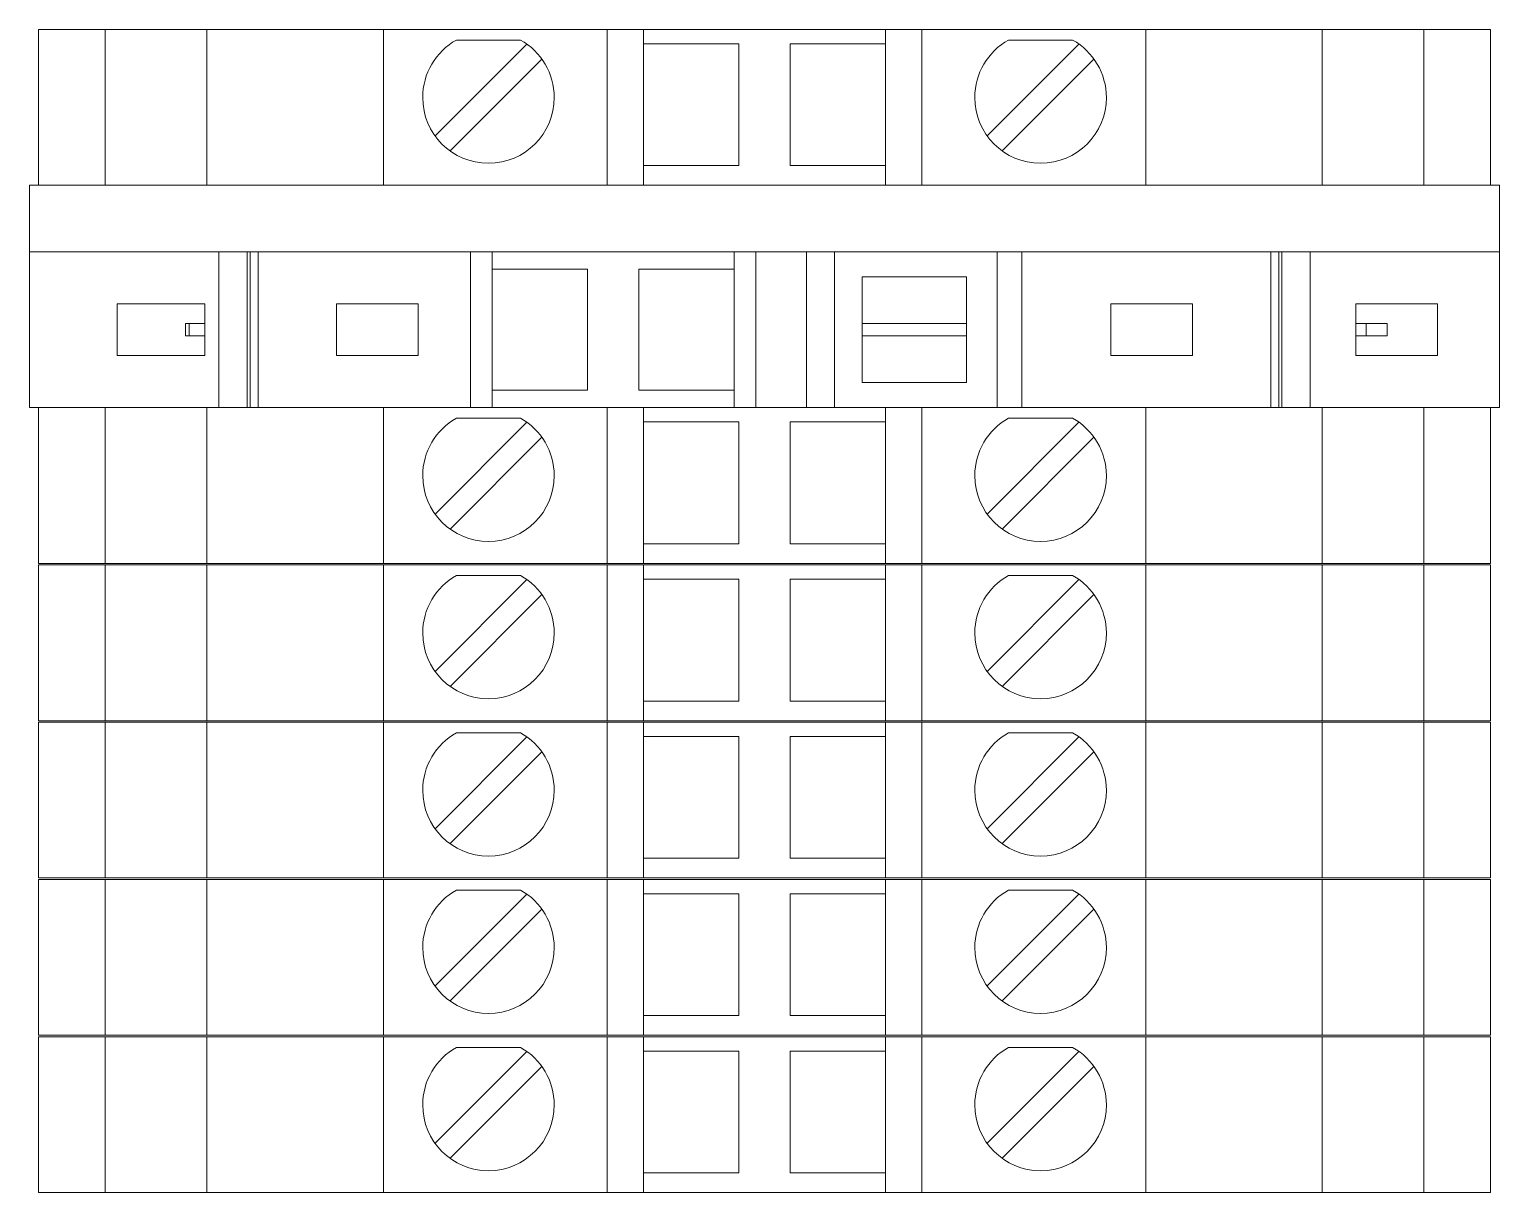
# Model space of a CAD drawing. Header units: millimetres. Extents: x 4962 to 7449, y 754 to 2938.
# Drawn here: x 7142.85 to 7191.45, y 1612.37 to 1650.82 of the extents above; entities that cross this region are included whole.
import ezdxf

# ---------------------------------------------------------------- set-up
doc = ezdxf.new("R2010")
doc.units = ezdxf.units.MM
doc.layers.add('000-PI-Oprema', color=30, linetype='Continuous', lineweight=5)
doc.layers.add('000-PI-ORMAR', color=2, linetype='Continuous')

msp = doc.modelspace()

# ---------------------------------------------------------------- linework, layer by layer
at = {"color": 0, "linetype": 'ByBlock', "lineweight": 0, "ltscale": 0.25}
msp.add_lwpolyline([(7142.854, 1645.671), (7142.854, 1638.321), (7191.454, 1638.321), (7191.454, 1645.671), (7142.854, 1645.671)], dxfattribs=at)
at = {"layer": '000-PI-Oprema', "color": 0, "linetype": 'ByBlock', "lineweight": 0}
for p, q in [((7142.854, 1645.671), (7142.854, 1638.321)), ((7191.454, 1645.671), (7142.854, 1645.671)), ((7191.454, 1638.321), (7191.454, 1645.671)), ((7149.119, 1643.471), (7142.854, 1643.471)), ((7149.119, 1638.321), (7149.119, 1643.471)), ((7150.056, 1643.471), (7149.119, 1643.471)), ((7150.056, 1638.321), (7150.056, 1643.471)), ((7150.156, 1643.471), (7150.056, 1643.471)), ((7150.156, 1643.471), (7150.156, 1638.321)), ((7150.414, 1643.471), (7150.156, 1643.471)), ((7150.414, 1643.471), (7150.414, 1638.321)), ((7157.435, 1643.471), (7150.414, 1643.471)), ((7157.435, 1643.471), (7158.154, 1643.471)), ((7157.435, 1638.321), (7157.435, 1643.471)), ((7158.154, 1642.896), (7158.154, 1643.471)), ((7158.154, 1643.471), (7166.154, 1643.471)), ((7166.154, 1643.471), (7166.154, 1642.896)), ((7166.154, 1643.471), (7166.872, 1643.471)), ((7166.872, 1643.471), (7168.544, 1643.471)), ((7166.872, 1638.321), (7166.872, 1643.471)), ((7169.469, 1643.471), (7168.544, 1643.471)), ((7168.544, 1643.471), (7168.544, 1638.321)), ((7174.843, 1643.471), (7169.469, 1643.471)), ((7169.469, 1643.471), (7169.469, 1638.321)), ((7174.843, 1643.471), (7174.843, 1638.321)), ((7175.663, 1643.471), (7174.843, 1643.471)), ((7175.663, 1638.321), (7175.663, 1643.471)), ((7175.663, 1643.471), (7183.894, 1643.471)), ((7183.894, 1643.471), (7183.894, 1638.321)), ((7183.894, 1643.471), (7184.152, 1643.471)), ((7184.152, 1638.321), (7184.152, 1643.471)), ((7184.152, 1643.471), (7184.252, 1643.471)), ((7185.188, 1643.471), (7184.252, 1643.471)), ((7184.252, 1638.321), (7184.252, 1643.471)), ((7185.188, 1643.471), (7191.454, 1643.471)), ((7185.188, 1638.321), (7185.188, 1643.471)), ((7158.154, 1638.896), (7158.154, 1642.896)), ((7158.154, 1642.896), (7161.304, 1642.896)), ((7161.304, 1642.896), (7161.304, 1638.896)), ((7163.004, 1642.896), (7166.154, 1642.896)), ((7163.004, 1638.896), (7163.004, 1642.896)), ((7166.154, 1642.896), (7166.154, 1638.896)), ((7170.379, 1642.646), (7173.829, 1642.646)), ((7170.379, 1641.096), (7170.379, 1642.646)), ((7173.829, 1642.646), (7173.829, 1641.096)), ((7145.754, 1640.046), (7145.754, 1641.746)), ((7145.754, 1641.746), (7148.654, 1641.746)), ((7148.654, 1641.746), (7148.654, 1641.096)), ((7153.004, 1641.746), (7155.704, 1641.746)), ((7153.004, 1640.046), (7153.004, 1641.746)), ((7155.704, 1641.746), (7155.704, 1640.046)), ((7178.604, 1641.746), (7181.304, 1641.746)), ((7178.604, 1640.046), (7178.604, 1641.746)), ((7181.304, 1641.746), (7181.304, 1640.046)), ((7186.704, 1641.096), (7186.704, 1641.746)), ((7186.704, 1641.746), (7189.404, 1641.746)), ((7189.404, 1641.746), (7189.404, 1640.046)), ((7148.139, 1641.096), (7148.009, 1641.096)), ((7148.009, 1640.696), (7148.009, 1641.096)), ((7148.139, 1641.096), (7148.139, 1640.696)), ((7148.139, 1641.096), (7148.654, 1641.096)), ((7148.654, 1641.096), (7148.654, 1640.696)), ((7170.379, 1641.096), (7173.829, 1641.096)), ((7170.379, 1640.696), (7170.379, 1641.096)), ((7173.829, 1641.096), (7173.829, 1640.696)), ((7186.704, 1640.696), (7186.704, 1641.096)), ((7186.704, 1641.096), (7187.039, 1641.096)), ((7187.039, 1641.096), (7187.039, 1640.696)), ((7187.739, 1641.096), (7187.039, 1641.096)), ((7187.739, 1641.096), (7187.739, 1640.696)), ((7148.139, 1640.696), (7148.009, 1640.696)), ((7148.139, 1640.696), (7148.654, 1640.696)), ((7148.654, 1640.696), (7148.654, 1640.046)), ((7170.379, 1640.696), (7173.829, 1640.696)), ((7170.379, 1639.146), (7170.379, 1640.696)), ((7173.829, 1640.696), (7173.829, 1639.146)), ((7186.704, 1640.696), (7187.039, 1640.696)), ((7186.704, 1640.046), (7186.704, 1640.696)), ((7187.739, 1640.696), (7187.039, 1640.696)), ((7148.654, 1640.046), (7145.754, 1640.046)), ((7155.704, 1640.046), (7153.004, 1640.046)), ((7181.304, 1640.046), (7178.604, 1640.046)), ((7189.404, 1640.046), (7186.704, 1640.046)), ((7161.304, 1638.896), (7158.154, 1638.896)), ((7158.154, 1638.321), (7158.154, 1638.896)), ((7166.154, 1638.896), (7163.004, 1638.896)), ((7166.154, 1638.896), (7166.154, 1638.321)), ((7173.829, 1639.146), (7170.379, 1639.146)), ((7150.056, 1638.321), (7149.119, 1638.321)), ((7150.156, 1638.321), (7150.056, 1638.321)), ((7150.414, 1638.321), (7150.156, 1638.321)), ((7157.435, 1638.321), (7158.154, 1638.321))]:
    msp.add_line(p, q, dxfattribs=at)
at = {"layer": '000-PI-Oprema', "color": 0, "linetype": 'ByBlock', "lineweight": 0, "ltscale": 0.25}
msp.add_line((7191.454, 1638.321), (7142.854, 1638.321), dxfattribs=at)
at = {"layer": '000-PI-ORMAR', "color": 0, "linetype": 'ByBlock', "lineweight": 0}
for p, q in [((7143.154, 1650.821), (7143.154, 1650.821)), ((7145.354, 1650.821), (7143.154, 1650.821)), ((7143.154, 1650.821), (7143.154, 1645.671)), ((7145.354, 1650.821), (7145.354, 1650.821)), ((7145.354, 1650.821), (7146.946, 1650.821)), ((7145.354, 1650.821), (7145.354, 1645.671)), ((7146.946, 1650.821), (7149.088, 1650.821)), ((7147.404, 1650.821), (7147.404, 1650.821)), ((7148.715, 1650.821), (7148.715, 1645.671)), ((7149.471, 1650.821), (7149.088, 1650.821)), ((7151.98, 1650.821), (7149.471, 1650.821)), ((7149.654, 1650.821), (7149.654, 1650.821)), ((7151.154, 1650.821), (7151.154, 1650.821)), ((7151.98, 1650.821), (7154.554, 1650.821)), ((7152.304, 1650.821), (7152.304, 1650.821)), ((7154.554, 1650.821), (7161.954, 1650.821)), ((7154.554, 1650.821), (7154.554, 1645.671)), ((7156.97, 1650.471), (7156.97, 1650.471)), ((7159.087, 1650.471), (7156.97, 1650.471)), ((7157.354, 1650.821), (7157.354, 1650.821)), ((7159.087, 1650.471), (7159.087, 1650.471)), ((7161.954, 1650.821), (7163.154, 1650.821)), ((7161.954, 1650.821), (7161.954, 1645.671)), ((7163.154, 1650.821), (7163.154, 1650.821)), ((7163.154, 1650.821), (7171.154, 1650.821)), ((7163.154, 1650.821), (7163.154, 1645.671)), ((7171.154, 1650.821), (7171.154, 1650.821)), ((7171.154, 1650.821), (7172.354, 1650.821)), ((7171.154, 1650.821), (7171.154, 1645.671)), ((7172.354, 1650.821), (7179.754, 1650.821)), ((7172.354, 1650.821), (7172.354, 1645.671)), ((7175.22, 1650.471), (7175.22, 1650.471)), ((7177.337, 1650.471), (7175.22, 1650.471)), ((7177.337, 1650.471), (7177.337, 1650.471)), ((7179.754, 1650.821), (7182.328, 1650.821)), ((7179.754, 1650.821), (7179.754, 1645.671)), ((7184.836, 1650.821), (7182.328, 1650.821)), ((7183.154, 1650.821), (7183.154, 1650.821)), ((7183.454, 1650.821), (7183.454, 1650.821)), ((7184.354, 1650.821), (7184.354, 1650.821)), ((7185.219, 1650.821), (7184.836, 1650.821)), ((7185.219, 1650.821), (7187.362, 1650.821)), ((7185.593, 1650.821), (7185.593, 1645.671)), ((7186.904, 1650.821), (7186.904, 1650.821)), ((7187.362, 1650.821), (7188.954, 1650.821)), ((7188.954, 1650.821), (7188.954, 1650.821)), ((7188.954, 1650.821), (7190.154, 1650.821)), ((7188.954, 1650.821), (7188.954, 1645.671)), ((7189.654, 1650.821), (7189.654, 1650.821)), ((7190.154, 1650.821), (7190.154, 1650.821)), ((7190.154, 1650.821), (7190.471, 1650.821)), ((7191.154, 1650.821), (7190.471, 1650.821)), ((7191.154, 1650.821), (7191.154, 1650.821)), ((7191.154, 1650.821), (7191.154, 1645.671)), ((7159.299, 1650.337), (7156.263, 1647.301)), ((7159.299, 1650.337), (7159.299, 1650.337)), ((7163.154, 1650.346), (7166.304, 1650.346)), ((7163.154, 1650.346), (7163.154, 1650.346)), ((7166.304, 1650.346), (7166.304, 1646.321)), ((7166.304, 1650.346), (7166.304, 1650.346)), ((7168.004, 1646.321), (7168.004, 1650.346)), ((7168.004, 1650.346), (7171.154, 1650.346)), ((7168.004, 1650.346), (7168.004, 1650.346)), ((7171.154, 1650.346), (7171.154, 1650.346)), ((7177.549, 1650.337), (7174.513, 1647.301)), ((7177.549, 1650.337), (7177.549, 1650.337)), ((7156.758, 1646.806), (7159.794, 1649.842)), ((7159.794, 1649.842), (7159.794, 1649.842)), ((7161.954, 1649.871), (7161.954, 1647.271)), ((7161.954, 1649.871), (7161.954, 1649.871)), ((7172.354, 1649.871), (7172.354, 1647.271)), ((7172.354, 1649.871), (7172.354, 1649.871)), ((7175.008, 1646.806), (7178.044, 1649.842)), ((7178.044, 1649.842), (7178.044, 1649.842)), ((7156.263, 1647.301), (7156.263, 1647.301)), ((7161.954, 1647.271), (7161.954, 1647.271)), ((7172.354, 1647.271), (7172.354, 1647.271)), ((7174.513, 1647.301), (7174.513, 1647.301)), ((7156.758, 1646.806), (7156.758, 1646.806)), ((7175.008, 1646.806), (7175.008, 1646.806)), ((7166.304, 1646.321), (7163.154, 1646.321)), ((7163.154, 1646.321), (7163.154, 1646.321)), ((7166.304, 1646.321), (7166.304, 1646.321)), ((7171.154, 1646.321), (7168.004, 1646.321)), ((7168.004, 1646.321), (7168.004, 1646.321)), ((7171.154, 1646.321), (7171.154, 1646.321)), ((7145.354, 1645.671), (7143.154, 1645.671)), ((7143.154, 1645.671), (7143.154, 1645.671)), ((7145.354, 1645.671), (7146.946, 1645.671)), ((7145.354, 1645.671), (7145.354, 1645.671)), ((7146.946, 1645.671), (7149.088, 1645.671)), ((7147.404, 1645.671), (7147.404, 1645.671)), ((7149.088, 1645.671), (7149.471, 1645.671)), ((7149.471, 1645.671), (7151.98, 1645.671)), ((7149.654, 1645.671), (7149.654, 1645.671)), ((7151.98, 1645.671), (7154.554, 1645.671)), ((7152.304, 1645.671), (7152.304, 1645.671)), ((7154.554, 1645.671), (7161.954, 1645.671)), ((7157.354, 1645.671), (7157.354, 1645.671)), ((7161.954, 1645.671), (7163.154, 1645.671)), ((7163.154, 1645.671), (7171.154, 1645.671)), ((7163.154, 1645.671), (7163.154, 1645.671)), ((7171.154, 1645.671), (7172.354, 1645.671)), ((7171.154, 1645.671), (7171.154, 1645.671)), ((7172.354, 1645.671), (7179.754, 1645.671)), ((7179.754, 1645.671), (7182.328, 1645.671)), ((7182.328, 1645.671), (7184.836, 1645.671)), ((7183.454, 1645.671), (7183.454, 1645.671)), ((7184.354, 1645.671), (7184.354, 1645.671)), ((7184.836, 1645.671), (7185.219, 1645.671)), ((7185.219, 1645.671), (7187.362, 1645.671)), ((7186.904, 1645.671), (7186.904, 1645.671)), ((7187.362, 1645.671), (7188.954, 1645.671)), ((7188.954, 1645.671), (7190.154, 1645.671)), ((7188.954, 1645.671), (7188.954, 1645.671)), ((7190.154, 1645.671), (7190.471, 1645.671)), ((7190.154, 1645.671), (7190.154, 1645.671)), ((7191.154, 1645.671), (7190.471, 1645.671)), ((7191.154, 1645.671), (7191.154, 1645.671)), ((7143.154, 1638.321), (7143.154, 1638.321)), ((7145.354, 1638.321), (7143.154, 1638.321)), ((7143.154, 1638.321), (7143.154, 1633.171)), ((7145.354, 1638.321), (7145.354, 1638.321)), ((7145.354, 1638.321), (7146.946, 1638.321)), ((7145.354, 1638.321), (7145.354, 1633.171)), ((7146.946, 1638.321), (7149.088, 1638.321)), ((7147.404, 1638.321), (7147.404, 1638.321)), ((7148.715, 1638.321), (7148.715, 1633.171)), ((7149.471, 1638.321), (7149.088, 1638.321)), ((7151.98, 1638.321), (7149.471, 1638.321)), ((7149.654, 1638.321), (7149.654, 1638.321)), ((7151.154, 1638.321), (7151.154, 1638.321)), ((7151.98, 1638.321), (7154.554, 1638.321)), ((7152.304, 1638.321), (7152.304, 1638.321)), ((7154.554, 1638.321), (7161.954, 1638.321)), ((7154.554, 1638.321), (7154.554, 1633.171)), ((7157.354, 1638.321), (7157.354, 1638.321)), ((7161.954, 1638.321), (7163.154, 1638.321)), ((7161.954, 1638.321), (7161.954, 1633.171)), ((7163.154, 1638.321), (7163.154, 1638.321)), ((7163.154, 1638.321), (7171.154, 1638.321)), ((7163.154, 1638.321), (7163.154, 1633.171)), ((7171.154, 1638.321), (7171.154, 1638.321)), ((7171.154, 1638.321), (7172.354, 1638.321)), ((7171.154, 1638.321), (7171.154, 1633.171)), ((7172.354, 1638.321), (7179.754, 1638.321)), ((7172.354, 1638.321), (7172.354, 1633.171)), ((7179.754, 1638.321), (7182.328, 1638.321)), ((7179.754, 1638.321), (7179.754, 1633.171)), ((7184.836, 1638.321), (7182.328, 1638.321)), ((7183.154, 1638.321), (7183.154, 1638.321)), ((7183.454, 1638.321), (7183.454, 1638.321)), ((7184.354, 1638.321), (7184.354, 1638.321)), ((7185.219, 1638.321), (7184.836, 1638.321)), ((7185.219, 1638.321), (7187.362, 1638.321)), ((7185.593, 1638.321), (7185.593, 1633.171)), ((7186.904, 1638.321), (7186.904, 1638.321)), ((7187.362, 1638.321), (7188.954, 1638.321)), ((7188.954, 1638.321), (7188.954, 1638.321)), ((7188.954, 1638.321), (7190.154, 1638.321)), ((7188.954, 1638.321), (7188.954, 1633.171)), ((7189.654, 1638.321), (7189.654, 1638.321)), ((7190.154, 1638.321), (7190.154, 1638.321)), ((7190.154, 1638.321), (7190.471, 1638.321)), ((7191.154, 1638.321), (7190.471, 1638.321)), ((7191.154, 1638.321), (7191.154, 1638.321)), ((7191.154, 1638.321), (7191.154, 1633.171)), ((7159.299, 1637.837), (7156.263, 1634.801)), ((7156.97, 1637.971), (7156.97, 1637.971)), ((7159.087, 1637.971), (7156.97, 1637.971)), ((7159.087, 1637.971), (7159.087, 1637.971)), ((7159.299, 1637.837), (7159.299, 1637.837)), ((7163.154, 1637.846), (7166.304, 1637.846)), ((7163.154, 1637.846), (7163.154, 1637.846)), ((7166.304, 1637.846), (7166.304, 1633.821)), ((7166.304, 1637.846), (7166.304, 1637.846)), ((7168.004, 1633.821), (7168.004, 1637.846)), ((7168.004, 1637.846), (7171.154, 1637.846)), ((7168.004, 1637.846), (7168.004, 1637.846)), ((7171.154, 1637.846), (7171.154, 1637.846)), ((7177.549, 1637.837), (7174.513, 1634.801)), ((7175.22, 1637.971), (7175.22, 1637.971)), ((7177.337, 1637.971), (7175.22, 1637.971)), ((7177.337, 1637.971), (7177.337, 1637.971)), ((7177.549, 1637.837), (7177.549, 1637.837)), ((7156.758, 1634.306), (7159.794, 1637.342)), ((7159.794, 1637.342), (7159.794, 1637.342)), ((7161.954, 1637.371), (7161.954, 1634.771)), ((7161.954, 1637.371), (7161.954, 1637.371)), ((7172.354, 1637.371), (7172.354, 1634.771)), ((7172.354, 1637.371), (7172.354, 1637.371)), ((7175.008, 1634.306), (7178.044, 1637.342)), ((7178.044, 1637.342), (7178.044, 1637.342)), ((7156.263, 1634.801), (7156.263, 1634.801)), ((7161.954, 1634.771), (7161.954, 1634.771)), ((7172.354, 1634.771), (7172.354, 1634.771)), ((7174.513, 1634.801), (7174.513, 1634.801)), ((7156.758, 1634.306), (7156.758, 1634.306)), ((7175.008, 1634.306), (7175.008, 1634.306)), ((7166.304, 1633.821), (7163.154, 1633.821)), ((7163.154, 1633.821), (7163.154, 1633.821)), ((7166.304, 1633.821), (7166.304, 1633.821)), ((7171.154, 1633.821), (7168.004, 1633.821)), ((7168.004, 1633.821), (7168.004, 1633.821)), ((7171.154, 1633.821), (7171.154, 1633.821)), ((7145.354, 1633.171), (7143.154, 1633.171)), ((7143.154, 1633.171), (7143.154, 1633.171)), ((7143.154, 1633.121), (7143.154, 1633.121)), ((7145.354, 1633.121), (7143.154, 1633.121)), ((7143.154, 1633.121), (7143.154, 1627.971)), ((7145.354, 1633.171), (7146.946, 1633.171)), ((7145.354, 1633.171), (7145.354, 1633.171)), ((7145.354, 1633.121), (7145.354, 1633.121)), ((7145.354, 1633.121), (7146.946, 1633.121)), ((7145.354, 1633.121), (7145.354, 1627.971)), ((7146.946, 1633.171), (7149.088, 1633.171)), ((7146.946, 1633.121), (7149.088, 1633.121)), ((7147.404, 1633.171), (7147.404, 1633.171)), ((7147.404, 1633.121), (7147.404, 1633.121)), ((7148.715, 1633.121), (7148.715, 1627.971)), ((7149.088, 1633.171), (7149.471, 1633.171)), ((7149.471, 1633.121), (7149.088, 1633.121)), ((7149.471, 1633.171), (7151.98, 1633.171)), ((7151.98, 1633.121), (7149.471, 1633.121)), ((7149.654, 1633.171), (7149.654, 1633.171)), ((7149.654, 1633.121), (7149.654, 1633.121)), ((7151.154, 1633.121), (7151.154, 1633.121)), ((7151.98, 1633.171), (7154.554, 1633.171)), ((7151.98, 1633.121), (7154.554, 1633.121)), ((7152.304, 1633.171), (7152.304, 1633.171)), ((7152.304, 1633.121), (7152.304, 1633.121)), ((7154.554, 1633.171), (7161.954, 1633.171)), ((7154.554, 1633.121), (7161.954, 1633.121)), ((7154.554, 1633.121), (7154.554, 1627.971)), ((7157.354, 1633.171), (7157.354, 1633.171)), ((7157.354, 1633.121), (7157.354, 1633.121)), ((7161.954, 1633.171), (7163.154, 1633.171)), ((7161.954, 1633.121), (7163.154, 1633.121)), ((7161.954, 1633.121), (7161.954, 1627.971)), ((7163.154, 1633.171), (7171.154, 1633.171)), ((7163.154, 1633.171), (7163.154, 1633.171)), ((7163.154, 1633.121), (7163.154, 1633.121)), ((7163.154, 1633.121), (7171.154, 1633.121)), ((7163.154, 1633.121), (7163.154, 1627.971)), ((7171.154, 1633.171), (7172.354, 1633.171)), ((7171.154, 1633.171), (7171.154, 1633.171)), ((7171.154, 1633.121), (7171.154, 1633.121)), ((7171.154, 1633.121), (7172.354, 1633.121)), ((7171.154, 1633.121), (7171.154, 1627.971)), ((7172.354, 1633.171), (7179.754, 1633.171)), ((7172.354, 1633.121), (7179.754, 1633.121)), ((7172.354, 1633.121), (7172.354, 1627.971)), ((7179.754, 1633.171), (7182.328, 1633.171)), ((7179.754, 1633.121), (7182.328, 1633.121)), ((7179.754, 1633.121), (7179.754, 1627.971)), ((7182.328, 1633.171), (7184.836, 1633.171)), ((7184.836, 1633.121), (7182.328, 1633.121)), ((7183.154, 1633.121), (7183.154, 1633.121)), ((7183.454, 1633.171), (7183.454, 1633.171)), ((7183.454, 1633.121), (7183.454, 1633.121)), ((7184.354, 1633.171), (7184.354, 1633.171)), ((7184.354, 1633.121), (7184.354, 1633.121)), ((7184.836, 1633.171), (7185.219, 1633.171)), ((7185.219, 1633.121), (7184.836, 1633.121)), ((7185.219, 1633.171), (7187.362, 1633.171)), ((7185.219, 1633.121), (7187.362, 1633.121)), ((7185.593, 1633.121), (7185.593, 1627.971)), ((7186.904, 1633.171), (7186.904, 1633.171)), ((7186.904, 1633.121), (7186.904, 1633.121)), ((7187.362, 1633.171), (7188.954, 1633.171)), ((7187.362, 1633.121), (7188.954, 1633.121)), ((7188.954, 1633.171), (7190.154, 1633.171)), ((7188.954, 1633.171), (7188.954, 1633.171)), ((7188.954, 1633.121), (7188.954, 1633.121)), ((7188.954, 1633.121), (7190.154, 1633.121)), ((7188.954, 1633.121), (7188.954, 1627.971)), ((7189.654, 1633.121), (7189.654, 1633.121)), ((7190.154, 1633.171), (7190.471, 1633.171)), ((7190.154, 1633.171), (7190.154, 1633.171)), ((7190.154, 1633.121), (7190.154, 1633.121)), ((7190.154, 1633.121), (7190.471, 1633.121)), ((7191.154, 1633.171), (7190.471, 1633.171)), ((7191.154, 1633.121), (7190.471, 1633.121)), ((7191.154, 1633.171), (7191.154, 1633.171)), ((7191.154, 1633.121), (7191.154, 1633.121)), ((7191.154, 1633.121), (7191.154, 1627.971)), ((7159.299, 1632.637), (7156.263, 1629.601)), ((7156.97, 1632.771), (7156.97, 1632.771)), ((7159.087, 1632.771), (7156.97, 1632.771)), ((7159.087, 1632.771), (7159.087, 1632.771)), ((7159.299, 1632.637), (7159.299, 1632.637)), ((7163.154, 1632.646), (7166.304, 1632.646)), ((7163.154, 1632.646), (7163.154, 1632.646)), ((7166.304, 1632.646), (7166.304, 1628.621)), ((7166.304, 1632.646), (7166.304, 1632.646)), ((7168.004, 1628.621), (7168.004, 1632.646)), ((7168.004, 1632.646), (7171.154, 1632.646)), ((7168.004, 1632.646), (7168.004, 1632.646)), ((7171.154, 1632.646), (7171.154, 1632.646)), ((7177.549, 1632.637), (7174.513, 1629.601)), ((7175.22, 1632.771), (7175.22, 1632.771)), ((7177.337, 1632.771), (7175.22, 1632.771)), ((7177.337, 1632.771), (7177.337, 1632.771)), ((7177.549, 1632.637), (7177.549, 1632.637)), ((7156.758, 1629.106), (7159.794, 1632.142)), ((7159.794, 1632.142), (7159.794, 1632.142)), ((7161.954, 1632.171), (7161.954, 1629.571)), ((7161.954, 1632.171), (7161.954, 1632.171)), ((7172.354, 1632.171), (7172.354, 1629.571)), ((7172.354, 1632.171), (7172.354, 1632.171)), ((7175.008, 1629.106), (7178.044, 1632.142)), ((7178.044, 1632.142), (7178.044, 1632.142)), ((7156.263, 1629.601), (7156.263, 1629.601)), ((7161.954, 1629.571), (7161.954, 1629.571)), ((7172.354, 1629.571), (7172.354, 1629.571)), ((7174.513, 1629.601), (7174.513, 1629.601)), ((7156.758, 1629.106), (7156.758, 1629.106)), ((7175.008, 1629.106), (7175.008, 1629.106)), ((7166.304, 1628.621), (7163.154, 1628.621)), ((7163.154, 1628.621), (7163.154, 1628.621)), ((7166.304, 1628.621), (7166.304, 1628.621)), ((7171.154, 1628.621), (7168.004, 1628.621)), ((7168.004, 1628.621), (7168.004, 1628.621)), ((7171.154, 1628.621), (7171.154, 1628.621)), ((7145.354, 1627.971), (7143.154, 1627.971)), ((7143.154, 1627.971), (7143.154, 1627.971)), ((7143.154, 1627.921), (7143.154, 1627.921)), ((7145.354, 1627.921), (7143.154, 1627.921)), ((7143.154, 1627.921), (7143.154, 1622.771)), ((7145.354, 1627.971), (7146.946, 1627.971)), ((7145.354, 1627.971), (7145.354, 1627.971)), ((7145.354, 1627.921), (7145.354, 1627.921)), ((7145.354, 1627.921), (7146.946, 1627.921)), ((7145.354, 1627.921), (7145.354, 1622.771)), ((7146.946, 1627.971), (7149.088, 1627.971)), ((7146.946, 1627.921), (7149.088, 1627.921)), ((7147.404, 1627.971), (7147.404, 1627.971)), ((7147.404, 1627.921), (7147.404, 1627.921)), ((7148.715, 1627.921), (7148.715, 1622.771)), ((7149.088, 1627.971), (7149.471, 1627.971)), ((7149.471, 1627.921), (7149.088, 1627.921)), ((7149.471, 1627.971), (7151.98, 1627.971)), ((7151.98, 1627.921), (7149.471, 1627.921)), ((7149.654, 1627.971), (7149.654, 1627.971)), ((7149.654, 1627.921), (7149.654, 1627.921)), ((7151.154, 1627.921), (7151.154, 1627.921)), ((7151.98, 1627.971), (7154.554, 1627.971)), ((7151.98, 1627.921), (7154.554, 1627.921)), ((7152.304, 1627.971), (7152.304, 1627.971)), ((7152.304, 1627.921), (7152.304, 1627.921)), ((7154.554, 1627.971), (7161.954, 1627.971)), ((7154.554, 1627.921), (7161.954, 1627.921)), ((7154.554, 1627.921), (7154.554, 1622.771)), ((7157.354, 1627.971), (7157.354, 1627.971)), ((7157.354, 1627.921), (7157.354, 1627.921)), ((7161.954, 1627.971), (7163.154, 1627.971)), ((7161.954, 1627.921), (7163.154, 1627.921)), ((7161.954, 1627.921), (7161.954, 1622.771)), ((7163.154, 1627.971), (7171.154, 1627.971)), ((7163.154, 1627.971), (7163.154, 1627.971)), ((7163.154, 1627.921), (7163.154, 1627.921)), ((7163.154, 1627.921), (7171.154, 1627.921)), ((7163.154, 1627.921), (7163.154, 1622.771)), ((7171.154, 1627.971), (7172.354, 1627.971)), ((7171.154, 1627.971), (7171.154, 1627.971)), ((7171.154, 1627.921), (7171.154, 1627.921)), ((7171.154, 1627.921), (7172.354, 1627.921)), ((7171.154, 1627.921), (7171.154, 1622.771)), ((7172.354, 1627.971), (7179.754, 1627.971)), ((7172.354, 1627.921), (7179.754, 1627.921)), ((7172.354, 1627.921), (7172.354, 1622.771)), ((7179.754, 1627.971), (7182.328, 1627.971)), ((7179.754, 1627.921), (7182.328, 1627.921)), ((7179.754, 1627.921), (7179.754, 1622.771)), ((7182.328, 1627.971), (7184.836, 1627.971)), ((7184.836, 1627.921), (7182.328, 1627.921)), ((7183.154, 1627.921), (7183.154, 1627.921)), ((7183.454, 1627.971), (7183.454, 1627.971)), ((7183.454, 1627.921), (7183.454, 1627.921)), ((7184.354, 1627.971), (7184.354, 1627.971)), ((7184.354, 1627.921), (7184.354, 1627.921)), ((7184.836, 1627.971), (7185.219, 1627.971)), ((7185.219, 1627.921), (7184.836, 1627.921)), ((7185.219, 1627.971), (7187.362, 1627.971)), ((7185.219, 1627.921), (7187.362, 1627.921)), ((7185.593, 1627.921), (7185.593, 1622.771)), ((7186.904, 1627.971), (7186.904, 1627.971)), ((7186.904, 1627.921), (7186.904, 1627.921)), ((7187.362, 1627.971), (7188.954, 1627.971)), ((7187.362, 1627.921), (7188.954, 1627.921)), ((7188.954, 1627.971), (7190.154, 1627.971)), ((7188.954, 1627.971), (7188.954, 1627.971)), ((7188.954, 1627.921), (7188.954, 1627.921)), ((7188.954, 1627.921), (7190.154, 1627.921)), ((7188.954, 1627.921), (7188.954, 1622.771)), ((7189.654, 1627.921), (7189.654, 1627.921)), ((7190.154, 1627.971), (7190.471, 1627.971)), ((7190.154, 1627.971), (7190.154, 1627.971)), ((7190.154, 1627.921), (7190.154, 1627.921)), ((7190.154, 1627.921), (7190.471, 1627.921)), ((7191.154, 1627.971), (7190.471, 1627.971)), ((7191.154, 1627.921), (7190.471, 1627.921)), ((7191.154, 1627.971), (7191.154, 1627.971)), ((7191.154, 1627.921), (7191.154, 1627.921)), ((7191.154, 1627.921), (7191.154, 1622.771)), ((7159.299, 1627.437), (7156.263, 1624.401)), ((7156.97, 1627.571), (7156.97, 1627.571)), ((7159.087, 1627.571), (7156.97, 1627.571)), ((7159.087, 1627.571), (7159.087, 1627.571)), ((7159.299, 1627.437), (7159.299, 1627.437)), ((7163.154, 1627.446), (7166.304, 1627.446)), ((7163.154, 1627.446), (7163.154, 1627.446)), ((7166.304, 1627.446), (7166.304, 1623.421)), ((7166.304, 1627.446), (7166.304, 1627.446)), ((7168.004, 1623.421), (7168.004, 1627.446)), ((7168.004, 1627.446), (7171.154, 1627.446)), ((7168.004, 1627.446), (7168.004, 1627.446)), ((7171.154, 1627.446), (7171.154, 1627.446)), ((7177.549, 1627.437), (7174.513, 1624.401)), ((7175.22, 1627.571), (7175.22, 1627.571)), ((7177.337, 1627.571), (7175.22, 1627.571)), ((7177.337, 1627.571), (7177.337, 1627.571)), ((7177.549, 1627.437), (7177.549, 1627.437)), ((7156.758, 1623.906), (7159.794, 1626.942)), ((7159.794, 1626.942), (7159.794, 1626.942)), ((7161.954, 1626.971), (7161.954, 1624.371)), ((7161.954, 1626.971), (7161.954, 1626.971)), ((7172.354, 1626.971), (7172.354, 1624.371)), ((7172.354, 1626.971), (7172.354, 1626.971)), ((7175.008, 1623.906), (7178.044, 1626.942)), ((7178.044, 1626.942), (7178.044, 1626.942)), ((7156.263, 1624.401), (7156.263, 1624.401)), ((7161.954, 1624.371), (7161.954, 1624.371)), ((7172.354, 1624.371), (7172.354, 1624.371)), ((7174.513, 1624.401), (7174.513, 1624.401)), ((7156.758, 1623.906), (7156.758, 1623.906)), ((7175.008, 1623.906), (7175.008, 1623.906)), ((7166.304, 1623.421), (7163.154, 1623.421)), ((7163.154, 1623.421), (7163.154, 1623.421)), ((7166.304, 1623.421), (7166.304, 1623.421)), ((7171.154, 1623.421), (7168.004, 1623.421)), ((7168.004, 1623.421), (7168.004, 1623.421)), ((7171.154, 1623.421), (7171.154, 1623.421)), ((7145.354, 1622.771), (7143.154, 1622.771)), ((7143.154, 1622.771), (7143.154, 1622.771)), ((7145.354, 1622.771), (7146.946, 1622.771)), ((7145.354, 1622.771), (7145.354, 1622.771)), ((7146.946, 1622.771), (7149.088, 1622.771)), ((7147.404, 1622.771), (7147.404, 1622.771)), ((7149.088, 1622.771), (7149.471, 1622.771)), ((7149.471, 1622.771), (7151.98, 1622.771)), ((7149.654, 1622.771), (7149.654, 1622.771)), ((7151.98, 1622.771), (7154.554, 1622.771)), ((7152.304, 1622.771), (7152.304, 1622.771)), ((7154.554, 1622.771), (7161.954, 1622.771)), ((7157.354, 1622.771), (7157.354, 1622.771)), ((7161.954, 1622.771), (7163.154, 1622.771)), ((7163.154, 1622.771), (7171.154, 1622.771)), ((7163.154, 1622.771), (7163.154, 1622.771)), ((7171.154, 1622.771), (7172.354, 1622.771)), ((7171.154, 1622.771), (7171.154, 1622.771)), ((7172.354, 1622.771), (7179.754, 1622.771)), ((7179.754, 1622.771), (7182.328, 1622.771)), ((7182.328, 1622.771), (7184.836, 1622.771)), ((7183.454, 1622.771), (7183.454, 1622.771)), ((7184.354, 1622.771), (7184.354, 1622.771)), ((7184.836, 1622.771), (7185.219, 1622.771)), ((7185.219, 1622.771), (7187.362, 1622.771)), ((7186.904, 1622.771), (7186.904, 1622.771)), ((7187.362, 1622.771), (7188.954, 1622.771)), ((7188.954, 1622.771), (7190.154, 1622.771)), ((7188.954, 1622.771), (7188.954, 1622.771)), ((7190.154, 1622.771), (7190.471, 1622.771)), ((7190.154, 1622.771), (7190.154, 1622.771)), ((7191.154, 1622.771), (7190.471, 1622.771)), ((7191.154, 1622.771), (7191.154, 1622.771)), ((7143.154, 1622.721), (7143.154, 1622.721)), ((7145.354, 1622.721), (7143.154, 1622.721)), ((7143.154, 1622.721), (7143.154, 1617.571)), ((7145.354, 1622.721), (7145.354, 1622.721)), ((7145.354, 1622.721), (7146.946, 1622.721)), ((7145.354, 1622.721), (7145.354, 1617.571)), ((7146.946, 1622.721), (7149.088, 1622.721)), ((7147.404, 1622.721), (7147.404, 1622.721)), ((7148.715, 1622.721), (7148.715, 1617.571)), ((7149.471, 1622.721), (7149.088, 1622.721)), ((7151.98, 1622.721), (7149.471, 1622.721)), ((7149.654, 1622.721), (7149.654, 1622.721)), ((7151.154, 1622.721), (7151.154, 1622.721)), ((7151.98, 1622.721), (7154.554, 1622.721)), ((7152.304, 1622.721), (7152.304, 1622.721)), ((7154.554, 1622.721), (7161.954, 1622.721)), ((7154.554, 1622.721), (7154.554, 1617.571)), ((7156.97, 1622.371), (7156.97, 1622.371)), ((7159.087, 1622.371), (7156.97, 1622.371)), ((7157.354, 1622.721), (7157.354, 1622.721)), ((7159.087, 1622.371), (7159.087, 1622.371)), ((7161.954, 1622.721), (7163.154, 1622.721)), ((7161.954, 1622.721), (7161.954, 1617.571)), ((7163.154, 1622.721), (7163.154, 1622.721)), ((7163.154, 1622.721), (7171.154, 1622.721)), ((7163.154, 1622.721), (7163.154, 1617.571)), ((7171.154, 1622.721), (7171.154, 1622.721)), ((7171.154, 1622.721), (7172.354, 1622.721)), ((7171.154, 1622.721), (7171.154, 1617.571)), ((7172.354, 1622.721), (7179.754, 1622.721)), ((7172.354, 1622.721), (7172.354, 1617.571)), ((7175.22, 1622.371), (7175.22, 1622.371)), ((7177.337, 1622.371), (7175.22, 1622.371)), ((7177.337, 1622.371), (7177.337, 1622.371)), ((7179.754, 1622.721), (7182.328, 1622.721)), ((7179.754, 1622.721), (7179.754, 1617.571)), ((7184.836, 1622.721), (7182.328, 1622.721)), ((7183.154, 1622.721), (7183.154, 1622.721)), ((7183.454, 1622.721), (7183.454, 1622.721)), ((7184.354, 1622.721), (7184.354, 1622.721)), ((7185.219, 1622.721), (7184.836, 1622.721)), ((7185.219, 1622.721), (7187.362, 1622.721)), ((7185.593, 1622.721), (7185.593, 1617.571)), ((7186.904, 1622.721), (7186.904, 1622.721)), ((7187.362, 1622.721), (7188.954, 1622.721)), ((7188.954, 1622.721), (7188.954, 1622.721)), ((7188.954, 1622.721), (7190.154, 1622.721)), ((7188.954, 1622.721), (7188.954, 1617.571)), ((7189.654, 1622.721), (7189.654, 1622.721)), ((7190.154, 1622.721), (7190.154, 1622.721)), ((7190.154, 1622.721), (7190.471, 1622.721)), ((7191.154, 1622.721), (7190.471, 1622.721)), ((7191.154, 1622.721), (7191.154, 1622.721)), ((7191.154, 1622.721), (7191.154, 1617.571)), ((7159.299, 1622.237), (7156.263, 1619.201)), ((7159.299, 1622.237), (7159.299, 1622.237)), ((7163.154, 1622.246), (7166.304, 1622.246)), ((7163.154, 1622.246), (7163.154, 1622.246)), ((7166.304, 1622.246), (7166.304, 1618.221)), ((7166.304, 1622.246), (7166.304, 1622.246)), ((7168.004, 1618.221), (7168.004, 1622.246)), ((7168.004, 1622.246), (7171.154, 1622.246)), ((7168.004, 1622.246), (7168.004, 1622.246)), ((7171.154, 1622.246), (7171.154, 1622.246)), ((7177.549, 1622.237), (7174.513, 1619.201)), ((7177.549, 1622.237), (7177.549, 1622.237)), ((7156.758, 1618.706), (7159.794, 1621.742)), ((7159.794, 1621.742), (7159.794, 1621.742)), ((7161.954, 1621.771), (7161.954, 1619.171)), ((7161.954, 1621.771), (7161.954, 1621.771)), ((7172.354, 1621.771), (7172.354, 1619.171)), ((7172.354, 1621.771), (7172.354, 1621.771)), ((7175.008, 1618.706), (7178.044, 1621.742)), ((7178.044, 1621.742), (7178.044, 1621.742)), ((7156.263, 1619.201), (7156.263, 1619.201)), ((7161.954, 1619.171), (7161.954, 1619.171)), ((7172.354, 1619.171), (7172.354, 1619.171)), ((7174.513, 1619.201), (7174.513, 1619.201)), ((7156.758, 1618.706), (7156.758, 1618.706)), ((7175.008, 1618.706), (7175.008, 1618.706)), ((7166.304, 1618.221), (7163.154, 1618.221)), ((7163.154, 1618.221), (7163.154, 1618.221)), ((7166.304, 1618.221), (7166.304, 1618.221)), ((7171.154, 1618.221), (7168.004, 1618.221)), ((7168.004, 1618.221), (7168.004, 1618.221)), ((7171.154, 1618.221), (7171.154, 1618.221)), ((7145.354, 1617.571), (7143.154, 1617.571)), ((7143.154, 1617.571), (7143.154, 1617.571)), ((7143.154, 1617.521), (7143.154, 1617.521)), ((7145.354, 1617.521), (7143.154, 1617.521)), ((7143.154, 1617.521), (7143.154, 1612.371)), ((7145.354, 1617.571), (7146.946, 1617.571)), ((7145.354, 1617.571), (7145.354, 1617.571)), ((7145.354, 1617.521), (7145.354, 1617.521)), ((7145.354, 1617.521), (7146.946, 1617.521)), ((7145.354, 1617.521), (7145.354, 1612.371)), ((7146.946, 1617.571), (7149.088, 1617.571)), ((7146.946, 1617.521), (7149.088, 1617.521)), ((7147.404, 1617.571), (7147.404, 1617.571)), ((7147.404, 1617.521), (7147.404, 1617.521)), ((7148.715, 1617.521), (7148.715, 1612.371)), ((7149.088, 1617.571), (7149.471, 1617.571)), ((7149.471, 1617.521), (7149.088, 1617.521)), ((7149.471, 1617.571), (7151.98, 1617.571)), ((7151.98, 1617.521), (7149.471, 1617.521)), ((7149.654, 1617.571), (7149.654, 1617.571)), ((7149.654, 1617.521), (7149.654, 1617.521)), ((7151.154, 1617.521), (7151.154, 1617.521)), ((7151.98, 1617.571), (7154.554, 1617.571)), ((7151.98, 1617.521), (7154.554, 1617.521)), ((7152.304, 1617.571), (7152.304, 1617.571)), ((7152.304, 1617.521), (7152.304, 1617.521)), ((7154.554, 1617.571), (7161.954, 1617.571)), ((7154.554, 1617.521), (7161.954, 1617.521)), ((7154.554, 1617.521), (7154.554, 1612.371)), ((7157.354, 1617.571), (7157.354, 1617.571)), ((7157.354, 1617.521), (7157.354, 1617.521)), ((7161.954, 1617.571), (7163.154, 1617.571)), ((7161.954, 1617.521), (7163.154, 1617.521)), ((7161.954, 1617.521), (7161.954, 1612.371)), ((7163.154, 1617.571), (7171.154, 1617.571)), ((7163.154, 1617.571), (7163.154, 1617.571)), ((7163.154, 1617.521), (7163.154, 1617.521)), ((7163.154, 1617.521), (7171.154, 1617.521)), ((7163.154, 1617.521), (7163.154, 1612.371)), ((7171.154, 1617.571), (7172.354, 1617.571)), ((7171.154, 1617.571), (7171.154, 1617.571)), ((7171.154, 1617.521), (7171.154, 1617.521)), ((7171.154, 1617.521), (7172.354, 1617.521)), ((7171.154, 1617.521), (7171.154, 1612.371)), ((7172.354, 1617.571), (7179.754, 1617.571)), ((7172.354, 1617.521), (7179.754, 1617.521)), ((7172.354, 1617.521), (7172.354, 1612.371)), ((7179.754, 1617.571), (7182.328, 1617.571)), ((7179.754, 1617.521), (7182.328, 1617.521)), ((7179.754, 1617.521), (7179.754, 1612.371)), ((7182.328, 1617.571), (7184.836, 1617.571)), ((7184.836, 1617.521), (7182.328, 1617.521)), ((7183.154, 1617.521), (7183.154, 1617.521)), ((7183.454, 1617.571), (7183.454, 1617.571)), ((7183.454, 1617.521), (7183.454, 1617.521)), ((7184.354, 1617.571), (7184.354, 1617.571)), ((7184.354, 1617.521), (7184.354, 1617.521)), ((7184.836, 1617.571), (7185.219, 1617.571)), ((7185.219, 1617.521), (7184.836, 1617.521)), ((7185.219, 1617.571), (7187.362, 1617.571)), ((7185.219, 1617.521), (7187.362, 1617.521)), ((7185.593, 1617.521), (7185.593, 1612.371)), ((7186.904, 1617.571), (7186.904, 1617.571)), ((7186.904, 1617.521), (7186.904, 1617.521)), ((7187.362, 1617.571), (7188.954, 1617.571)), ((7187.362, 1617.521), (7188.954, 1617.521)), ((7188.954, 1617.571), (7190.154, 1617.571)), ((7188.954, 1617.571), (7188.954, 1617.571)), ((7188.954, 1617.521), (7188.954, 1617.521)), ((7188.954, 1617.521), (7190.154, 1617.521)), ((7188.954, 1617.521), (7188.954, 1612.371)), ((7189.654, 1617.521), (7189.654, 1617.521)), ((7190.154, 1617.571), (7190.471, 1617.571)), ((7190.154, 1617.571), (7190.154, 1617.571)), ((7190.154, 1617.521), (7190.154, 1617.521)), ((7190.154, 1617.521), (7190.471, 1617.521)), ((7191.154, 1617.571), (7190.471, 1617.571)), ((7191.154, 1617.521), (7190.471, 1617.521)), ((7191.154, 1617.571), (7191.154, 1617.571)), ((7191.154, 1617.521), (7191.154, 1617.521)), ((7191.154, 1617.521), (7191.154, 1612.371)), ((7159.299, 1617.037), (7156.263, 1614.001)), ((7156.97, 1617.171), (7156.97, 1617.171)), ((7159.087, 1617.171), (7156.97, 1617.171)), ((7159.087, 1617.171), (7159.087, 1617.171)), ((7159.299, 1617.037), (7159.299, 1617.037)), ((7163.154, 1617.046), (7166.304, 1617.046)), ((7163.154, 1617.046), (7163.154, 1617.046)), ((7166.304, 1617.046), (7166.304, 1613.021)), ((7166.304, 1617.046), (7166.304, 1617.046)), ((7168.004, 1613.021), (7168.004, 1617.046)), ((7168.004, 1617.046), (7171.154, 1617.046)), ((7168.004, 1617.046), (7168.004, 1617.046)), ((7171.154, 1617.046), (7171.154, 1617.046)), ((7177.549, 1617.037), (7174.513, 1614.001)), ((7175.22, 1617.171), (7175.22, 1617.171)), ((7177.337, 1617.171), (7175.22, 1617.171)), ((7177.337, 1617.171), (7177.337, 1617.171)), ((7177.549, 1617.037), (7177.549, 1617.037)), ((7156.758, 1613.506), (7159.794, 1616.542)), ((7159.794, 1616.542), (7159.794, 1616.542)), ((7161.954, 1616.571), (7161.954, 1613.971)), ((7161.954, 1616.571), (7161.954, 1616.571)), ((7172.354, 1616.571), (7172.354, 1613.971)), ((7172.354, 1616.571), (7172.354, 1616.571)), ((7175.008, 1613.506), (7178.044, 1616.542)), ((7178.044, 1616.542), (7178.044, 1616.542)), ((7156.263, 1614.001), (7156.263, 1614.001)), ((7161.954, 1613.971), (7161.954, 1613.971)), ((7172.354, 1613.971), (7172.354, 1613.971)), ((7174.513, 1614.001), (7174.513, 1614.001)), ((7156.758, 1613.506), (7156.758, 1613.506)), ((7175.008, 1613.506), (7175.008, 1613.506)), ((7166.304, 1613.021), (7163.154, 1613.021)), ((7163.154, 1613.021), (7163.154, 1613.021)), ((7166.304, 1613.021), (7166.304, 1613.021)), ((7171.154, 1613.021), (7168.004, 1613.021)), ((7168.004, 1613.021), (7168.004, 1613.021)), ((7171.154, 1613.021), (7171.154, 1613.021)), ((7145.354, 1612.371), (7143.154, 1612.371)), ((7143.154, 1612.371), (7143.154, 1612.371)), ((7145.354, 1612.371), (7146.946, 1612.371)), ((7145.354, 1612.371), (7145.354, 1612.371)), ((7146.946, 1612.371), (7149.088, 1612.371)), ((7147.404, 1612.371), (7147.404, 1612.371)), ((7149.088, 1612.371), (7149.471, 1612.371)), ((7149.471, 1612.371), (7151.98, 1612.371)), ((7149.654, 1612.371), (7149.654, 1612.371)), ((7151.98, 1612.371), (7154.554, 1612.371)), ((7152.304, 1612.371), (7152.304, 1612.371)), ((7154.554, 1612.371), (7161.954, 1612.371)), ((7157.354, 1612.371), (7157.354, 1612.371)), ((7161.954, 1612.371), (7163.154, 1612.371)), ((7163.154, 1612.371), (7171.154, 1612.371)), ((7163.154, 1612.371), (7163.154, 1612.371)), ((7171.154, 1612.371), (7172.354, 1612.371)), ((7171.154, 1612.371), (7171.154, 1612.371)), ((7172.354, 1612.371), (7179.754, 1612.371)), ((7179.754, 1612.371), (7182.328, 1612.371)), ((7182.328, 1612.371), (7184.836, 1612.371)), ((7183.454, 1612.371), (7183.454, 1612.371)), ((7184.354, 1612.371), (7184.354, 1612.371)), ((7184.836, 1612.371), (7185.219, 1612.371)), ((7185.219, 1612.371), (7187.362, 1612.371)), ((7186.904, 1612.371), (7186.904, 1612.371)), ((7187.362, 1612.371), (7188.954, 1612.371)), ((7188.954, 1612.371), (7190.154, 1612.371)), ((7188.954, 1612.371), (7188.954, 1612.371)), ((7190.154, 1612.371), (7190.471, 1612.371)), ((7190.154, 1612.371), (7190.154, 1612.371)), ((7191.154, 1612.371), (7190.471, 1612.371)), ((7191.154, 1612.371), (7191.154, 1612.371))]:
    msp.add_line(p, q, dxfattribs=at)
for centre, start, end in [((7158.029, 1648.571), 119.1246, 180), ((7158.029, 1648.571), 0, 60.8754), ((7176.279, 1648.571), 119.1246, 180), ((7176.279, 1648.571), 0, 60.8754), ((7158.029, 1648.571), 180, 0), ((7176.279, 1648.571), 180, 0), ((7158.029, 1636.071), 119.1246, 180), ((7158.029, 1636.071), 0, 60.8754), ((7176.279, 1636.071), 119.1246, 180), ((7176.279, 1636.071), 0, 60.8754), ((7158.029, 1636.071), 180, 0), ((7176.279, 1636.071), 180, 0), ((7158.029, 1630.871), 119.1246, 180), ((7158.029, 1630.871), 0, 60.8754), ((7176.279, 1630.871), 119.1246, 180), ((7176.279, 1630.871), 0, 60.8754), ((7158.029, 1630.871), 180, 0), ((7176.279, 1630.871), 180, 0), ((7158.029, 1625.671), 119.1246, 180), ((7158.029, 1625.671), 0, 60.8754), ((7176.279, 1625.671), 119.1246, 180), ((7176.279, 1625.671), 0, 60.8754), ((7158.029, 1625.671), 180, 0), ((7176.279, 1625.671), 180, 0), ((7158.029, 1620.471), 119.1246, 180), ((7158.029, 1620.471), 0, 60.8754), ((7176.279, 1620.471), 119.1246, 180), ((7176.279, 1620.471), 0, 60.8754), ((7158.029, 1620.471), 180, 0), ((7176.279, 1620.471), 180, 0), ((7158.029, 1615.271), 119.1246, 180), ((7158.029, 1615.271), 0, 60.8754), ((7176.279, 1615.271), 119.1246, 180), ((7176.279, 1615.271), 0, 60.8754), ((7158.029, 1615.271), 180, 0), ((7176.279, 1615.271), 180, 0)]:
    msp.add_arc(centre, 2.175, start, end, dxfattribs=at)

doc.saveas('drawing.dxf')
